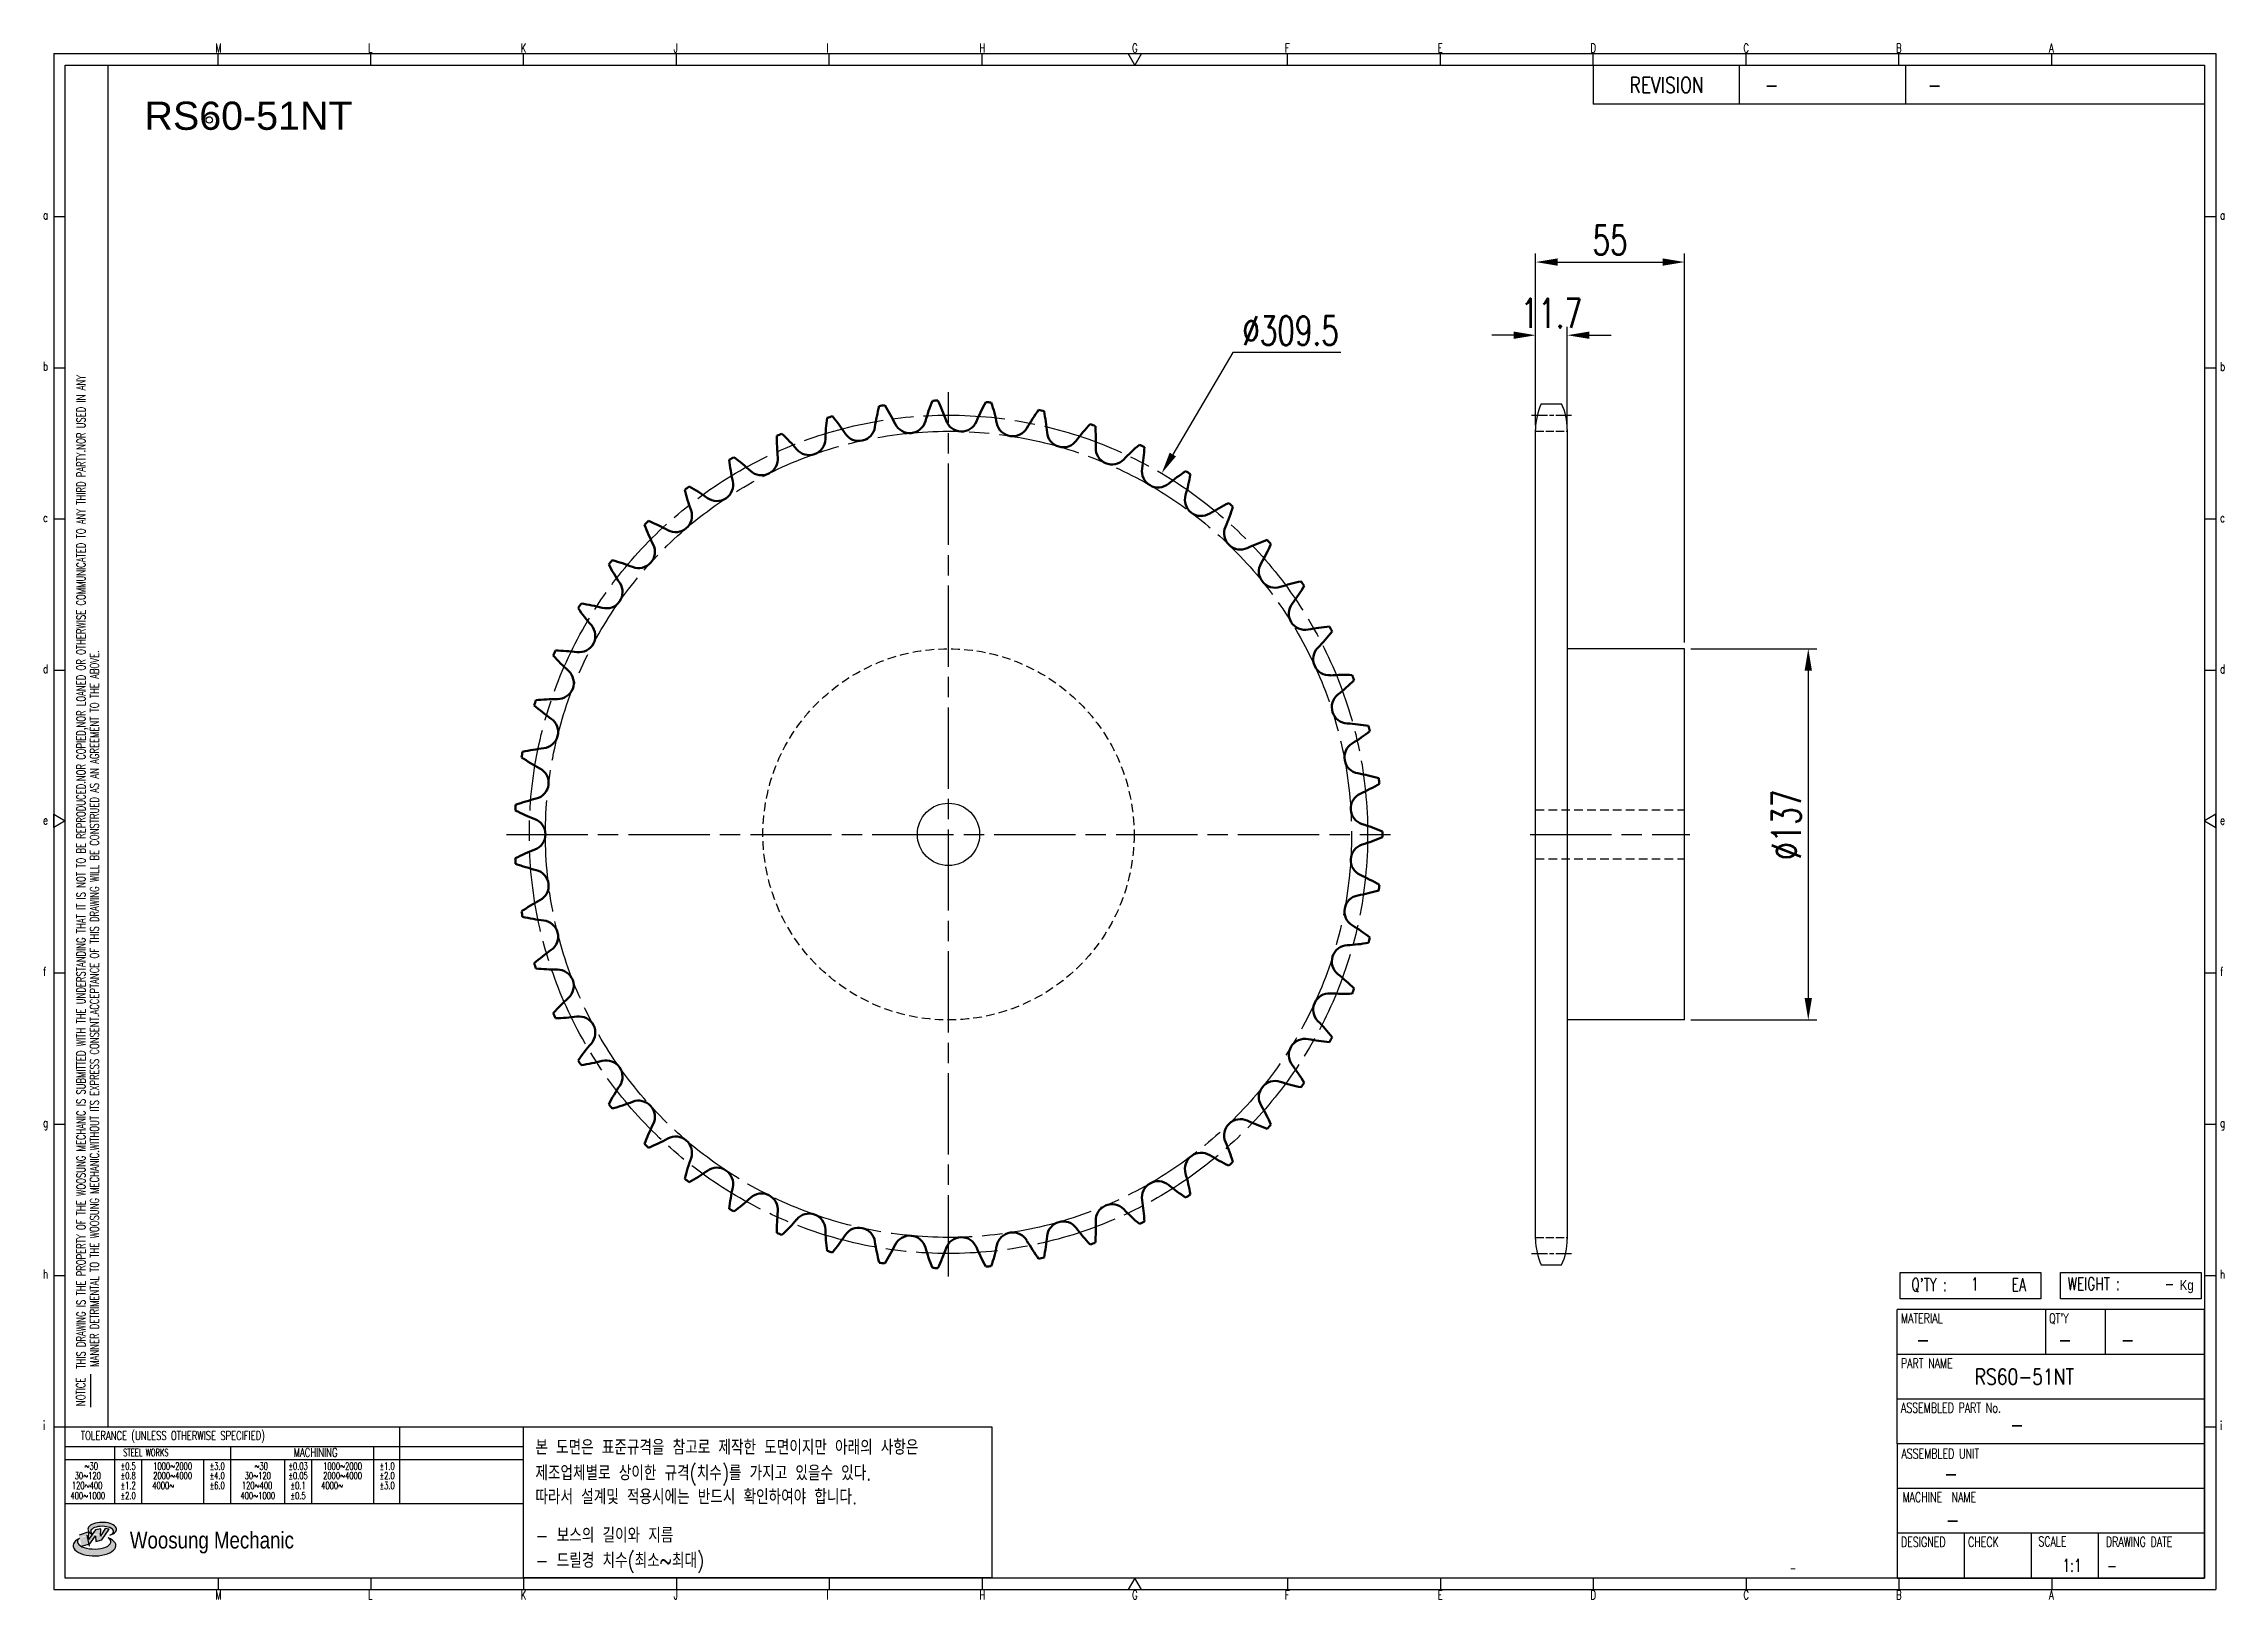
# Model space of a CAD drawing. Header units: millimetres. Extents: x 24103 to 24908, y 28 to 602.
import ezdxf
from ezdxf.enums import TextEntityAlignment as Align

# ---------------------------------------------------------------- set-up
doc = ezdxf.new("R2010")
doc.units = ezdxf.units.MM
for name, pattern in [('AM_ISO02W050', [7.5, 6, -1.5]), ('AM_ISO02W050x2', [3.75, 3, -0.75]), ('AM_ISO08W050', [18, 12, -1.5, 3, -1.5]), ('AM_ISO08W050x2', [9, 6, -0.75, 1.5, -0.75]), ('HIDDEN', [9.525, 6.35, -3.175])]:
    doc.linetypes.add(name, pattern=pattern)
for name, color, linetype, lineweight in [('AM_0N', 7, 'Continuous', 50), ('AM_3N', 6, 'AM_ISO02W050', 25), ('AM_7', 4, 'AM_ISO08W050', 25), ('AM_7N', 4, 'AM_ISO08W050', 25)]:
    doc.layers.add(name, color=color, linetype=linetype, lineweight=lineweight)
for name, color, linetype in [('HL', 2, 'HIDDEN'), ('S-DIM', 7, 'Continuous'), ('TITLE', 7, 'Continuous'), ('도면레이아웃', 7, 'Continuous')]:
    doc.layers.add(name, color=color, linetype=linetype)
doc.styles.add('HAN', font='ROMANS.shx', dxfattribs={"width": 0.7, "bigfont": 'whgtxt.shx'})
doc.styles.add('HKD_ST2', font='romans.shx', dxfattribs={"width": 0.7, "height": 4, "bigfont": '@extfont2.shx'})
doc.styles.add('HSG', font='SIMPLEX.shx', dxfattribs={"width": 0.7, "bigfont": 'HSG.shx'})
doc.styles.add('ROMANS', font='romans.shx', dxfattribs={"width": 0.7, "bigfont": 'whgtxt.shx'})
doc.styles.add('SLDTEXTSTYLE4', font='arial.ttf', dxfattribs={"width": 0.8})
doc.styles.get("Standard").update_dxf_attribs({"font": 'arial.ttf'})
doc.dimstyles.new('APP23', dxfattribs={"dimscale": 4.5, "dimtxt": 2.4, "dimasz": 1.8, "dimexe": 0.7, "dimexo": 0.5, "dimgap": 0.6, "dimtad": 1, "dimtoh": 1, "dimdec": 1, "dimrnd": 0.01, "dimzin": 9, "dimdsep": 46, "dimtxsty": 'HSG', "dimcen": 0, "dimclrd": 1, "dimclre": 1, "dimclrt": 256, "dimazin": 2, "dimtp": 1, "dimtm": 1, "dimtfac": 0.5, "dimtdec": 1, "dimtix": 1, "dimtofl": 0, "dimtmove": 0, "dimatfit": 3, "dimfxl": 0, "dimtvp": 1, "dimtolj": 2, "dimlwd": -1, "dimlwe": -1, "dimarcsym": 0})

# ---------------------------------------------------------------- blocks, each defined once
blk = doc.blocks.new('SUYWSHJH')
at = {"layer": '도면레이아웃'}
h = blk.add_hatch(color=10, dxfattribs=at)
h.paths.add_polyline_path([(1.544, 35.177), (1.554, 34.966), (1.779, 35.034), (2.054, 35.422), (1.908, 35.446), (1.728, 35.167), (1.741, 35.439), (1.547, 35.405), (1.292, 35.041), (1.295, 35.33), (0.943, 35.208), (1.03, 34.8), (1.336, 34.885)])
edge = h.paths.add_edge_path()
edge.add_ellipse((1.795, 35.421), major_axis=(-0.53, 0), ratio=0.487785, start_angle=122.36065, end_angle=403.39574)
edge.add_line((1.411, 35.244), (1.419, 35.261))
edge.add_ellipse((1.798, 35.344), major_axis=(-0.423, 0), ratio=0.444396, start_angle=131.58977, end_angle=386.19408, ccw=False)
edge = h.paths.add_edge_path()
edge.add_ellipse((1.512, 34.815), major_axis=(-0.793, 0), ratio=0.480113, start_angle=314.67633, end_angle=590.85213)
edge.add_ellipse((1.501, 34.958), major_axis=(-0.62, 0), ratio=0.43311, start_angle=331.7024, end_angle=574.42495, ccw=False)
for p, q in [((0, 90.118), (80.15, 90.118)), ((0, 90.118), (0, 33.191)), ((6.089, 89.693), (6.089, 90.118)), ((11.753, 89.693), (11.753, 90.118)), ((17.418, 89.693), (17.418, 90.118)), ((23.082, 89.693), (23.082, 90.118)), ((28.746, 89.693), (28.746, 90.118)), ((34.411, 89.693), (34.411, 90.118)), ((45.739, 89.693), (45.739, 90.118)), ((51.404, 89.693), (51.404, 90.118)), ((57.068, 89.693), (57.068, 90.118)), ((62.732, 89.693), (62.732, 90.118)), ((68.397, 89.693), (68.397, 90.118)), ((74.061, 89.693), (74.061, 90.118)), ((80.15, 90.118), (80.15, 33.191)), ((0, 84.085), (0.425, 84.085)), ((79.725, 84.085), (80.15, 84.085)), ((0, 78.478), (0.425, 78.478)), ((79.725, 78.478), (80.15, 78.478)), ((0, 72.87), (0.425, 72.87)), ((79.725, 72.87), (80.15, 72.87)), ((0, 67.262), (0.425, 67.262)), ((79.725, 67.262), (80.15, 67.262)), ((0, 56.047), (0.425, 56.047)), ((79.725, 56.047), (80.15, 56.047)), ((0, 50.439), (0.425, 50.439)), ((79.725, 50.439), (80.15, 50.439)), ((0, 44.832), (0.425, 44.832)), ((79.725, 44.832), (80.15, 44.832)), ((1.377, 39.947), (1.377, 41.174)), ((0, 39.224), (0.425, 39.224)), ((79.725, 39.224), (80.15, 39.224)), ((0, 33.191), (80.15, 33.191)), ((6.089, 33.616), (6.089, 33.191)), ((11.753, 33.616), (11.753, 33.191)), ((17.418, 33.616), (17.418, 33.191)), ((23.082, 33.616), (23.082, 33.191)), ((28.746, 33.616), (28.746, 33.191)), ((34.411, 33.616), (34.411, 33.191)), ((45.739, 33.616), (45.739, 33.191)), ((51.404, 33.616), (51.404, 33.191)), ((57.068, 33.616), (57.068, 33.191)), ((62.732, 33.616), (62.732, 33.191)), ((68.397, 33.616), (68.397, 33.191)), ((74.061, 33.616), (74.061, 33.191))]:
    blk.add_line(p, q)
at = {"color": 2}
for p, q in [((2.017, 39.224), (2.017, 89.693)), ((0.425, 39.224), (17.418, 39.224)), ((12.816, 39.224), (12.816, 36.382)), ((17.418, 33.616), (17.418, 39.224)), ((0.425, 38.487), (17.418, 38.487)), ((0.425, 38.012), (17.418, 38.012)), ((2.257, 38.487), (2.257, 36.382)), ((3.257, 38.012), (3.257, 36.382)), ((5.557, 38.012), (5.557, 36.382)), ((6.557, 38.5), (6.557, 36.382)), ((8.557, 38.012), (8.557, 36.382)), ((9.557, 38.026), (9.557, 36.382)), ((11.857, 38.487), (11.857, 36.382)), ((0.425, 36.382), (17.418, 36.382))]:
    blk.add_line(p, q, dxfattribs=at)
at = {"color": 6, "ltscale": 0.5}
for p, q in [((57.068, 89.693), (57.068, 88.246)), ((62.47, 89.693), (62.47, 88.246)), ((68.635, 89.693), (68.635, 88.246)), ((79.725, 88.246), (57.068, 88.246)), ((68.336, 38.59), (68.336, 43.563)), ((79.725, 43.563), (68.336, 43.563)), ((73.827, 43.563), (73.827, 41.905)), ((76.037, 43.563), (76.037, 41.905)), ((79.725, 38.59), (79.725, 43.563)), ((79.725, 41.905), (68.336, 41.905)), ((79.725, 40.248), (68.336, 40.248)), ((68.336, 38.59), (68.336, 33.616)), ((79.725, 38.59), (68.336, 38.59)), ((79.725, 33.616), (79.725, 38.59)), ((79.725, 36.932), (68.336, 36.932)), ((79.725, 35.274), (68.336, 35.274)), ((70.822, 33.616), (70.822, 35.274)), ((73.309, 33.616), (73.309, 35.274)), ((75.796, 33.616), (75.796, 35.274)), ((68.336, 33.616), (79.725, 33.616))]:
    blk.add_line(p, q, dxfattribs=at)
for points in [[(40.075, 89.693), (39.83, 90.118), (40.32, 90.118)], [(0.425, 89.693), (79.725, 89.693), (79.725, 33.616), (0.425, 33.616)], [(0.425, 61.679), (0, 61.433), (0, 61.924)], [(79.725, 61.679), (80.15, 61.433), (80.15, 61.924)], [(40.075, 33.616), (39.83, 33.191), (40.32, 33.191)]]:
    blk.add_lwpolyline(points, close=True)
at = {"layer": 'TITLE', "color": 20}
for p, q in [((68.449, 43.961), (68.449, 44.936)), ((68.449, 44.936), (73.654, 44.936)), ((73.654, 44.936), (73.654, 43.961)), ((74.39, 43.961), (74.39, 44.936)), ((74.39, 44.936), (79.595, 44.936)), ((79.595, 44.936), (79.595, 43.961)), ((73.654, 43.961), (68.449, 43.961)), ((79.595, 43.961), (74.39, 43.961))]:
    blk.add_line(p, q, dxfattribs=at)
at = {"layer": '도면레이아웃'}
for p, q in [((1.295, 35.33), (0.943, 35.208)), ((1.03, 34.8), (1.336, 34.885)), ((1.224, 35.208), (1.311, 34.8)), ((1.224, 35.208), (1.224, 35.208)), ((1.547, 35.405), (1.292, 35.041)), ((1.292, 35.041), (1.295, 35.33)), ((1.336, 34.885), (1.544, 35.177)), ((1.419, 35.261), (1.411, 35.244)), ((1.544, 35.177), (1.554, 34.966)), ((1.741, 35.439), (1.547, 35.405)), ((1.554, 34.966), (1.779, 35.034)), ((1.908, 35.446), (1.728, 35.167)), ((1.728, 35.167), (1.741, 35.439)), ((1.779, 35.034), (2.054, 35.422)), ((2.054, 35.422), (1.908, 35.446))]:
    blk.add_line(p, q, dxfattribs=at)
for centre, major_axis, ratio, start_param, end_param in [((1.795, 35.421), (-0.53, 0), 0.487785, 2.135596, 7.040584), ((1.512, 34.815), (-0.793, 0), 0.480113, 5.492138, 10.312315), ((1.501, 34.958), (-0.62, 0), 0.43311, 5.789299, 10.025607), ((1.798, 35.344), (-0.423, 0), 0.444396, 2.296675, 6.740358)]:
    blk.add_ellipse(centre, major_axis=major_axis, ratio=ratio, start_param=start_param, end_param=end_param, dxfattribs=at)
at = {"color": 4, "style": 'HKD_ST2', "width": 0.7}
for s, p in [('M', (5.988, 90.164)), ('L', (11.652, 90.164)), ('K', (17.316, 90.164)), ('J', (22.981, 90.164)), ('I', (28.645, 90.164)), ('H', (34.309, 90.164)), ('G', (39.974, 90.164)), ('F', (45.638, 90.164)), ('E', (51.302, 90.164)), ('D', (56.967, 90.164)), ('C', (62.631, 90.164)), ('B', (68.295, 90.164)), ('A', (73.96, 90.164)), ('a', (-0.395, 83.976)), ('a', (80.305, 83.97)), ('b', (-0.395, 78.368)), ('b', (80.305, 78.362)), ('c', (-0.395, 72.76)), ('c', (80.305, 72.754)), ('d', (-0.395, 67.153)), ('d', (80.305, 67.147)), ('e', (-0.395, 61.545)), ('e', (80.305, 61.539)), ('f', (-0.395, 55.937)), ('f', (80.305, 55.931)), ('g', (-0.395, 50.33)), ('g', (80.305, 50.324)), ('h', (-0.395, 44.722)), ('h', (80.305, 44.716)), ('i', (-0.395, 39.114)), ('i', (80.305, 39.108)), ('M', (5.988, 32.824)), ('L', (11.652, 32.824)), ('K', (17.316, 32.824)), ('J', (22.981, 32.824)), ('I', (28.645, 32.824)), ('H', (34.309, 32.824)), ('G', (39.974, 32.824)), ('F', (45.638, 32.824)), ('E', (51.302, 32.824)), ('D', (56.967, 32.824)), ('C', (62.631, 32.824)), ('B', (68.295, 32.824)), ('A', (73.96, 32.824))]:
    blk.add_text(s, height=0.326, dxfattribs=at).set_placement(p)
for s, height, style, width, p in [('REVISION', 0.5806, 'HAN', 0.8, (58.415, 88.664)), ('-', 0.581, 'HAN', 0.8, (63.426, 88.664)), ('-', 0.581, 'HAN', 0.8, (69.468, 88.664)), ("Q'TY : ", 0.4746, 'HKD_ST2', 0.7, (68.857, 44.253)), ('1', 0.475, 'HKD_ST2', 0.7, (71.071, 44.275)), ('EA', 0.4746, 'HKD_ST2', 0.7, (72.578, 44.253)), ('WEIGHT : ', 0.4746, 'HKD_ST2', 0.7, (74.65, 44.286)), ('-', 0.581, 'HAN', 0.8, (69.029, 42.157)), ('-', 0.581, 'HAN', 0.8, (74.289, 42.157)), ('-', 0.581, 'HAN', 0.8, (76.623, 42.157)), ('-', 0.581, 'HAN', 0.8, (72.515, 39.013)), ('-', 0.581, 'HAN', 0.8, (70.067, 37.189)), ('-', 0.581, 'HAN', 0.8, (70.126, 35.48)), ('1:1', 0.4746, 'HKD_ST2', 0.7, (74.458, 33.848)), ('-', 0.475, 'HKD_ST2', 0.7, (76.112, 33.837))]:
    blk.add_text(s, height=height, dxfattribs=dict(style=style, width=width)).set_placement(p)
at = {"color": 6, "style": 'HKD_ST2', "width": 0.7}
for s, p in [(' THIS DRAWING IS THE PROPERTY OF THE WOOSUNG MECHANIC IS SUBMITTED WITH THE UNDERSTANDING THAT IT IS NOT TO BE REPRODUCED.NOR COPIED,NOR LOANED OR OTHERWISE COMMUNICATED TO ANY THIRD PARTY.NOR USED IN ANY', (1.173, 41.217)), ('MANNER DETRIMENTAL TO THE WOOSUNG MECHANIC.WITHOUT ITS EXPRESS CONSENT.ACCEPTANCE OF THIS DRAWING WILL BE CONSTRUED AS AN AGREEMENT TO THE ABOVE.', (1.672, 41.447))]:
    blk.add_text(s, height=0.326266, rotation=90, dxfattribs=at).set_placement(p)
at = {"style": 'HKD_ST2', "width": 0.7}
blk.add_text('-', height=0.475, dxfattribs=at).set_placement((78.613, 44.286), align=Align.RIGHT)
at = {"color": 4, "style": 'HKD_ST2', "width": 0.7}
for s, height, p in [('MATERIAL', 0.3651, (68.474, 43.425)), ("QT'Y", 0.3651, (73.965, 43.425)), ('PART NAME', 0.3651, (68.474, 41.756)), ('ASSEMBLED PART No.', 0.36511, (68.474, 40.109)), ('ASSEMBLED UNIT', 0.36511, (68.49, 38.408)), ('MACHINE  NAME', 0.36511, (68.532, 36.794)), ('DESIGNED', 0.3651, (68.474, 35.136)), ('CHECK', 0.3651, (70.961, 35.136)), ('SCALE', 0.3651, (73.566, 35.153)), ('DRAWING DATE', 0.36511, (76.071, 35.141))]:
    blk.add_text(s, height=height, dxfattribs=at).set_placement(p, align=Align.TOP_LEFT)
at = {"style": 'HKD_ST2', "width": 0.7}
blk.add_text('NOTICE', height=0.3263, rotation=90, dxfattribs=at).set_placement((1.163, 39.988))
for s, height, style, width, p in [('TOLERANCE (UNLESS OTHERWISE SPECIFIED)', 0.32627, 'HKD_ST2', 0.7, (4.417, 38.896)), ('-', 0.326, 'ROMANS', 0.65, (64.469, 33.975))]:
    blk.add_text(s, height=height, dxfattribs=dict(style=style, width=width)).set_placement(p, align=Align.MIDDLE_CENTER)
at = {"color": 4, "style": 'HKD_ST2', "width": 0.7}
for s, height, p in [('STEEL WORKS', 0.26101, (3.416, 38.268)), ('MACHINING', 0.3263, (9.707, 38.27)), ('%%P0.5', 0.261, (2.757, 37.762)), ('%%P0.8', 0.261, (2.757, 37.411)), ('%%P3.0', 0.261, (6.057, 37.762)), ('%%P4.0', 0.261, (6.057, 37.411)), ('%%P0.03', 0.261, (9.057, 37.762)), ('%%P0.05', 0.261, (9.057, 37.411)), ('%%P1.0', 0.261, (12.357, 37.762)), ('%%P2.0', 0.261, (12.357, 37.411)), ('%%P1.2', 0.261, (2.757, 37.045)), ('%%P2.0', 0.261, (2.757, 36.67)), ('%%P6.0', 0.261, (6.057, 37.045)), ('%%P0.1', 0.261, (9.057, 37.045)), ('%%P0.5', 0.261, (9.057, 36.67)), ('%%P3.0', 0.261, (12.357, 37.045))]:
    blk.add_text(s, height=height, dxfattribs=at).set_placement(p, align=Align.MIDDLE)
for s, height, p in [('30%%126120', 0.261, (1.263, 37.411)), ('%%12630', 0.261, (1.389, 37.762)), ('2000%%1264000', 0.26101, (4.407, 37.411)), ('1000%%1262000', 0.26101, (4.407, 37.762)), ('30%%126120', 0.261, (7.563, 37.411)), ('%%12630', 0.261, (7.689, 37.762)), ('2000%%1264000', 0.26101, (10.707, 37.411)), ('1000%%1262000', 0.26101, (10.707, 37.762)), ('400%%1261000', 0.26101, (1.263, 36.67)), ('120%%126400', 0.26101, (1.237, 37.045)), ('4000%%126', 0.261, (4.061, 37.045)), ('400%%1261000', 0.26101, (7.563, 36.67)), ('120%%126400', 0.26101, (7.537, 37.045)), ('4000%%126', 0.261, (10.321, 37.045))]:
    blk.add_text(s, height=height, dxfattribs=at).set_placement(p, align=Align.MIDDLE_CENTER)
at = {"color": 1, "style": 'SLDTEXTSTYLE4', "width": 0.8}
blk.add_text('Woosung Mechanic', height=0.61957, dxfattribs=at).set_placement((2.822, 34.711))
at = {"layer": 'TITLE', "width": 0.8}
blk.add_text('Kg', height=0.3789, dxfattribs=at).set_placement((78.807, 44.286))
blk = doc.blocks.new('*D2')
at = {"layer": 'Defpoints', "color": 0, "transparency": 16777216}
for p in [(24515.65, 443.6), (24358.29, 177.14)]:
    blk.add_point(p, dxfattribs=at)
at = {"layer": 'S-DIM', "color": 1, "transparency": 16777216}
for p, q in [((24541.98, 488.17), (24519.77, 450.57)), ((24581.76, 488.17), (24541.98, 488.17))]:
    blk.add_line(p, q, dxfattribs=at)
blk.add_solid([(24518.61, 451.26), (24520.93, 449.88), (24515.65, 443.6)], dxfattribs=at)
at = {"layer": 'S-DIM', "transparency": 16777216, "insert": (24563.22, 496.27), "char_height": 10.8, "attachment_point": 5, "style": 'HSG'}
blk.add_mtext('\\A2;∅309.5', dxfattribs=at)
blk = doc.blocks.new('*D3')
at = {"layer": 'Defpoints', "color": 0, "transparency": 16777216}
for p in [(24665.37, 494.6), (24653.67, 459.14), (24665.37, 459.14)]:
    blk.add_point(p, dxfattribs=at)
at = {"layer": 'S-DIM', "color": 1, "transparency": 16777216}
for p, q in [((24645.57, 494.6), (24637.47, 494.6)), ((24653.67, 461.39), (24653.67, 497.75)), ((24665.37, 461.39), (24665.37, 497.75)), ((24673.47, 494.6), (24681.57, 494.6))]:
    blk.add_line(p, q, dxfattribs=at)
for points in [[(24645.57, 495.95), (24645.57, 493.25), (24653.67, 494.6)], [(24673.47, 495.95), (24673.47, 493.25), (24665.37, 494.6)]]:
    blk.add_solid(points, dxfattribs=at)
at = {"layer": 'S-DIM', "transparency": 16777216, "insert": (24659.52, 502.7), "char_height": 10.8, "attachment_point": 5, "style": 'HSG'}
blk.add_mtext('\\A2;11.7', dxfattribs=at)
blk = doc.blocks.new('*D4')
at = {"layer": 'Defpoints', "color": 0, "transparency": 16777216}
for p in [(24708.67, 521.6), (24653.67, 459.14), (24708.67, 378.87)]:
    blk.add_point(p, dxfattribs=at)
at = {"layer": 'S-DIM', "color": 1, "transparency": 16777216}
for p, q in [((24653.67, 461.39), (24653.67, 524.75)), ((24708.67, 381.12), (24708.67, 524.75)), ((24661.77, 521.6), (24700.57, 521.6))]:
    blk.add_line(p, q, dxfattribs=at)
for points in [[(24661.77, 522.95), (24661.77, 520.25), (24653.67, 521.6)], [(24700.57, 522.95), (24700.57, 520.25), (24708.67, 521.6)]]:
    blk.add_solid(points, dxfattribs=at)
at = {"layer": 'S-DIM', "transparency": 16777216, "insert": (24681.17, 529.7), "char_height": 10.8, "attachment_point": 5, "style": 'HSG'}
blk.add_mtext('\\A2;55', dxfattribs=at)
blk = doc.blocks.new('*D5')
at = {"layer": 'Defpoints', "color": 0, "transparency": 16777216}
for p in [(24708.67, 378.87), (24708.67, 241.87), (24754.33, 241.87)]:
    blk.add_point(p, dxfattribs=at)
at = {"layer": 'S-DIM', "color": 1, "transparency": 16777216}
for p, q in [((24710.92, 378.87), (24757.48, 378.87)), ((24754.33, 370.77), (24754.33, 249.97)), ((24710.92, 241.87), (24757.48, 241.87))]:
    blk.add_line(p, q, dxfattribs=at)
for points in [[(24752.98, 370.77), (24755.68, 370.77), (24754.33, 378.87)], [(24752.98, 249.97), (24755.68, 249.97), (24754.33, 241.87)]]:
    blk.add_solid(points, dxfattribs=at)
at = {"layer": 'S-DIM', "transparency": 16777216, "insert": (24746.23, 313.91), "char_height": 10.8, "attachment_point": 5, "rotation": 90, "style": 'HSG'}
blk.add_mtext('\\A2;%%c137', dxfattribs=at)

msp = doc.modelspace()

# ---------------------------------------------------------------- linework, layer by layer
for p, q in [((24655.75, 469.3), (24663.29, 469.3)), ((24653.67, 160.94), (24653.67, 459.8)), ((24665.37, 459.8), (24665.37, 160.94)), ((24708.67, 378.87), (24665.37, 378.87)), ((24708.67, 241.87), (24708.67, 378.87)), ((24708.67, 241.87), (24665.37, 241.87)), ((24655.75, 151.44), (24663.29, 151.44))]:
    msp.add_line(p, q)
at = {"color": 4}
msp.add_lwpolyline([(24280.14, 91.73), (24453.01, 91.73), (24453.01, 35.89), (24280.14, 35.89)], close=True, dxfattribs=at)
for centre, radius in [((24164.11, 574.04), 1.2), ((24436.97, 310.37), 11.5)]:
    msp.add_circle(centre, radius)
for centre, start, end in [((24676.37, 459.8), 155.25994, 180), ((24642.67, 459.8), 0, 24.74006), ((24676.37, 160.94), 180, 204.74006), ((24642.67, 160.94), 335.25994, 0)]:
    msp.add_arc(centre, 22.7, start, end)
at = {"layer": 'AM_0N'}
for centre, radius, start, end in [((24484.72, 449.44), 75.75, 165.46027, 171.47059), ((24436.97, 310.37), 160.15, 98.45686, 99.1902), ((24349.31, 428.43), 75.75, 26.17647, 32.18679), ((24501.44, 442.52), 75.75, 158.40145, 164.41176), ((24436.97, 310.37), 160.15, 91.39804, 92.13137), ((24364.49, 438.3), 75.75, 19.11765, 25.12796), ((24517.2, 433.6), 75.75, 151.34263, 157.35294), ((24436.97, 310.37), 160.15, 84.33922, 85.07255), ((24380.76, 446.24), 75.75, 12.05882, 18.06914), ((24531.73, 422.81), 75.75, 144.2838, 150.29412), ((24436.97, 310.37), 160.15, 77.28039, 78.01373), ((24467.26, 454.26), 75.75, 172.5191, 178.52941), ((24436.97, 310.37), 160.15, 105.51569, 106.24902), ((24335.47, 416.76), 75.75, 33.23529, 39.24561), ((24403.86, 461.57), 6.01, 213.23529, 351.47059), ((24422.69, 464.49), 6.01, 206.17647, 344.41176), ((24441.74, 465.08), 6.01, 199.11765, 337.35294), ((24460.71, 463.32), 6.01, 192.05882, 330.29412), ((24397.88, 452.12), 75.75, 5, 11.01032), ((24544.83, 410.31), 75.75, 137.22498, 143.23529), ((24436.97, 310.37), 160.15, 70.22157, 70.9549), ((24415.6, 455.85), 75.75, 357.94118, 3.95149), ((24449.35, 456.89), 75.75, 179.57792, 185.58824), ((24436.97, 310.37), 160.15, 112.57451, 113.30784), ((24323.17, 403.48), 75.75, 40.29412, 46.30443), ((24385.53, 456.36), 6.01, 220.29412, 358.52941), ((24479.33, 459.25), 6.01, 185, 323.23529), ((24497.3, 452.91), 6.01, 177.94118, 316.17647), ((24556.29, 396.3), 75.75, 130.16615, 136.17647), ((24436.97, 310.37), 160.15, 63.16274, 63.89608), ((24433.63, 457.37), 75.75, 350.88235, 356.89267), ((24436.97, 310.37), 160.15, 119.63333, 120.36667), ((24431.25, 457.3), 75.75, 186.63674, 192.64706), ((24312.59, 388.79), 75.75, 47.35294, 53.36326), ((24367.98, 448.93), 6.01, 227.35294, 5.58824), ((24514.36, 444.42), 6.01, 170.88235, 309.11765), ((24565.95, 380.98), 75.75, 123.10733, 129.11765), ((24451.73, 456.67), 75.75, 343.82353, 349.83385), ((24436.97, 310.37), 160.15, 56.10392, 56.83726), ((24436.97, 310.37), 160.15, 126.69216, 127.42549), ((24413.24, 455.48), 75.75, 193.69557, 199.70588), ((24303.89, 372.91), 75.75, 54.41176, 60.42208), ((24351.47, 439.4), 6.01, 234.41176, 12.64706), ((24530.25, 433.89), 6.01, 163.82353, 302.05882), ((24336.27, 427.91), 6.01, 241.47059, 19.70588), ((24573.65, 364.6), 75.75, 116.04851, 122.05882), ((24469.59, 453.75), 75.75, 336.76471, 342.77502), ((24436.97, 310.37), 160.15, 49.0451, 49.77843), ((24436.97, 310.37), 160.15, 133.75098, 134.48431), ((24395.59, 451.47), 75.75, 200.75439, 206.76471), ((24297.22, 356.08), 75.75, 61.47059, 67.4809), ((24544.72, 421.49), 6.01, 156.76471, 295), ((24579.28, 347.39), 75.75, 108.98968, 115), ((24436.97, 310.37), 160.15, 41.98627, 42.71961), ((24436.97, 310.37), 160.15, 140.8098, 141.54314), ((24292.66, 338.56), 75.75, 68.52941, 74.53973), ((24322.58, 414.65), 6.01, 248.52941, 26.76471), ((24486.96, 448.65), 75.75, 329.70588, 335.7162), ((24310.64, 399.8), 6.01, 255.58824, 33.82353), ((24378.56, 445.31), 75.75, 207.81321, 213.82353), ((24557.56, 407.41), 6.01, 149.70588, 287.94118), ((24582.75, 329.62), 75.75, 101.93086, 107.94118), ((24436.97, 310.37), 160.15, 34.92745, 35.66078), ((24436.97, 310.37), 160.15, 147.86863, 148.60196), ((24290.29, 320.61), 75.75, 75.58824, 81.59855), ((24568.57, 391.85), 6.01, 142.64706, 280.88235), ((24503.58, 441.46), 75.75, 322.64706, 328.65737), ((24300.6, 383.6), 6.01, 262.64706, 40.88235), ((24362.42, 437.11), 75.75, 214.87204, 220.88235), ((24584.01, 311.56), 75.75, 94.87204, 100.88235), ((24436.97, 310.37), 160.15, 27.86863, 28.60196), ((24577.59, 375.06), 6.01, 135.58824, 273.82353), ((24519.18, 432.28), 75.75, 315.58824, 321.59855), ((24436.97, 310.37), 160.15, 154.92745, 155.66078), ((24347.41, 426.99), 75.75, 221.93086, 227.94118), ((24290.14, 302.51), 75.75, 82.64706, 88.65737), ((24292.64, 366.28), 6.01, 269.70588, 47.94118), ((24583.04, 293.48), 75.75, 87.81321, 93.82353), ((24533.54, 421.25), 75.75, 308.52941, 314.53973), ((24436.97, 310.37), 160.15, 20.8098, 21.54314), ((24436.97, 310.37), 160.15, 161.98627, 162.71961), ((24333.76, 415.1), 75.75, 228.98968, 235), ((24292.22, 284.52), 75.75, 89.70588, 95.7162), ((24584.47, 357.29), 6.01, 128.52941, 266.76471), ((24286.86, 348.12), 6.01, 276.76471, 55), ((24579.86, 275.66), 75.75, 80.75439, 86.76471), ((24546.44, 408.55), 75.75, 301.47059, 307.4809), ((24436.97, 310.37), 160.15, 13.75098, 14.48431), ((24436.97, 310.37), 160.15, 169.0451, 169.77843), ((24321.67, 401.62), 75.75, 236.04851, 242.05882), ((24296.49, 266.93), 75.75, 96.76471, 102.77502), ((24589.12, 338.81), 6.01, 121.47059, 259.70588), ((24283.36, 329.39), 6.01, 283.82353, 62.05882), ((24574.51, 258.37), 75.75, 73.69557, 79.70588), ((24436.97, 310.37), 160.15, 6.69216, 7.42549), ((24302.9, 250), 75.75, 103.82353, 109.83385), ((24591.46, 319.9), 6.01, 114.41176, 252.64706), ((24557.67, 394.35), 75.75, 294.41176, 300.42208), ((24436.97, 310.37), 160.15, 176.10392, 176.83726), ((24311.33, 386.76), 75.75, 243.10733, 249.11765), ((24282.19, 310.37), 6.01, 290.88235, 69.11765), ((24567.08, 241.86), 75.75, 66.63674, 72.64706), ((24591.46, 300.84), 6.01, 107.35294, 245.58824), ((24567.08, 378.88), 75.75, 287.35294, 293.36326), ((24436.97, 310.37), 160.15, 359.63333, 0.36667), ((24311.33, 233.98), 75.75, 110.88235, 116.89267), ((24436.97, 310.37), 160.15, 183.16274, 183.89608), ((24302.9, 370.74), 75.75, 250.16615, 256.17647), ((24283.36, 291.35), 6.01, 297.94118, 76.17647), ((24557.67, 226.39), 75.75, 59.57792, 65.58824), ((24436.97, 310.37), 160.15, 352.57451, 353.30784), ((24321.67, 219.12), 75.75, 117.94118, 123.95149), ((24436.97, 310.37), 160.15, 190.22157, 190.9549), ((24589.12, 281.93), 6.01, 100.29412, 238.52941), ((24574.51, 362.37), 75.75, 280.29412, 286.30443), ((24296.49, 353.81), 75.75, 257.22498, 263.23529), ((24286.86, 272.62), 6.01, 305, 83.23529), ((24546.44, 212.19), 75.75, 52.5191, 58.52941), ((24333.76, 205.64), 75.75, 125, 131.01032), ((24584.47, 263.45), 6.01, 93.23529, 231.47059), ((24579.86, 345.08), 75.75, 273.23529, 279.24561), ((24436.97, 310.37), 160.15, 345.51569, 346.24902), ((24436.97, 310.37), 160.15, 197.28039, 198.01373), ((24292.22, 336.22), 75.75, 264.2838, 270.29412), ((24292.64, 254.46), 6.01, 312.05882, 90.29412), ((24533.54, 199.48), 75.75, 45.46027, 51.47059), ((24347.41, 193.75), 75.75, 132.05882, 138.06914), ((24577.59, 245.68), 6.01, 86.17647, 224.41176), ((24583.04, 327.26), 75.75, 266.17647, 272.18679), ((24436.97, 310.37), 160.15, 338.45686, 339.1902), ((24436.97, 310.37), 160.15, 204.33922, 205.07255), ((24290.14, 318.23), 75.75, 271.34263, 277.35294), ((24300.6, 237.14), 6.01, 319.11765, 97.35294), ((24568.57, 228.89), 6.01, 79.11765, 217.35294), ((24584.01, 309.18), 75.75, 259.11765, 265.12796), ((24519.18, 188.46), 75.75, 38.40145, 44.41176), ((24436.97, 310.37), 160.15, 331.39804, 332.13137), ((24362.42, 183.63), 75.75, 139.11765, 145.12796), ((24436.97, 310.37), 160.15, 211.39804, 212.13137), ((24290.29, 300.13), 75.75, 278.40145, 284.41176), ((24310.64, 220.94), 6.01, 326.17647, 104.41176), ((24378.56, 175.43), 75.75, 146.17647, 152.18679), ((24557.56, 213.33), 6.01, 72.05882, 210.29412), ((24582.75, 291.12), 75.75, 252.05882, 258.06914), ((24503.58, 179.28), 75.75, 31.34263, 37.35294), ((24436.97, 310.37), 160.15, 324.33922, 325.07255), ((24436.97, 310.37), 160.15, 218.45686, 219.1902), ((24292.66, 282.18), 75.75, 285.46027, 291.47059), ((24322.58, 206.09), 6.01, 333.23529, 111.47059), ((24486.96, 172.09), 75.75, 24.2838, 30.29412), ((24395.59, 169.27), 75.75, 153.23529, 159.24561), ((24544.72, 199.25), 6.01, 65, 203.23529), ((24579.28, 273.35), 75.75, 245, 251.01032), ((24436.97, 310.37), 160.15, 317.28039, 318.01373), ((24436.97, 310.37), 160.15, 225.51569, 226.24902), ((24297.22, 264.66), 75.75, 292.5191, 298.52941), ((24336.27, 192.83), 6.01, 340.29412, 118.52941), ((24469.59, 166.99), 75.75, 17.22498, 23.23529), ((24413.24, 165.26), 75.75, 160.29412, 166.30443), ((24303.89, 247.83), 75.75, 299.57792, 305.58824), ((24351.47, 181.34), 6.01, 347.35294, 125.58824), ((24530.25, 186.85), 6.01, 57.94118, 196.17647), ((24451.73, 164.07), 75.75, 10.16615, 16.17647), ((24573.65, 256.14), 75.75, 237.94118, 243.95149), ((24436.97, 310.37), 160.15, 310.22157, 310.9549), ((24436.97, 310.37), 160.15, 232.57451, 233.30784), ((24431.25, 163.44), 75.75, 167.35294, 173.36326), ((24367.98, 171.81), 6.01, 354.41176, 132.64706), ((24514.36, 176.32), 6.01, 50.88235, 189.11765), ((24565.95, 239.76), 75.75, 230.88235, 236.89267), ((24436.97, 310.37), 160.15, 303.16274, 303.89608), ((24436.97, 310.37), 160.15, 239.63333, 240.36667), ((24312.59, 231.95), 75.75, 306.63674, 312.64706), ((24449.35, 163.85), 75.75, 174.41176, 180.42208), ((24385.53, 164.38), 6.01, 1.47059, 139.70588), ((24497.3, 167.83), 6.01, 43.82353, 182.05882), ((24556.29, 224.44), 75.75, 223.82353, 229.83385), ((24433.63, 163.37), 75.75, 3.10733, 9.11765), ((24436.97, 310.37), 160.15, 246.69216, 247.42549), ((24323.17, 217.26), 75.75, 313.69557, 319.70588), ((24467.26, 166.48), 75.75, 181.47059, 187.4809), ((24335.47, 203.98), 75.75, 320.75439, 326.76471), ((24403.86, 159.17), 6.01, 8.52941, 146.76471), ((24422.69, 156.25), 6.01, 15.58824, 153.82353), ((24441.74, 155.66), 6.01, 22.64706, 160.88235), ((24460.71, 157.42), 6.01, 29.70588, 167.94118), ((24397.88, 168.62), 75.75, 348.98968, 355), ((24479.33, 161.49), 6.01, 36.76471, 175), ((24544.83, 210.43), 75.75, 216.76471, 222.77502), ((24415.6, 164.89), 75.75, 356.04851, 2.05882), ((24436.97, 310.37), 160.15, 296.10392, 296.83726), ((24436.97, 310.37), 160.15, 253.75098, 254.48431), ((24484.72, 171.3), 75.75, 188.52941, 194.53973), ((24349.31, 192.31), 75.75, 327.81321, 333.82353), ((24501.44, 178.22), 75.75, 195.58824, 201.59855), ((24364.49, 182.44), 75.75, 334.87204, 340.88235), ((24517.2, 187.14), 75.75, 202.64706, 208.65737), ((24380.76, 174.5), 75.75, 341.93086, 347.94118), ((24531.73, 197.93), 75.75, 209.70588, 215.7162), ((24436.97, 310.37), 160.15, 281.98627, 282.71961), ((24436.97, 310.37), 160.15, 289.0451, 289.77843), ((24436.97, 310.37), 160.15, 260.8098, 261.54314), ((24436.97, 310.37), 160.15, 267.86863, 268.60196), ((24436.97, 310.37), 160.15, 274.92745, 275.66078)]:
    msp.add_arc(centre, radius, start, end, dxfattribs=at)
at = {"layer": 'AM_3N', "linetype": 'AM_ISO02W050x2'}
for p, q in [((24653.67, 459.14), (24665.37, 459.14)), ((24653.67, 161.6), (24665.37, 161.6))]:
    msp.add_line(p, q, dxfattribs=at)
at = {"layer": 'AM_7', "linetype": 'AM_ISO08W050x2', "ltscale": 5}
for p, q in [((24436.97, 147.22), (24436.97, 473.52)), ((24273.83, 310.37), (24600.12, 310.37)), ((24651.67, 310.37), (24710.67, 310.37))]:
    msp.add_line(p, q, dxfattribs=at)
for radius in [154.72, 148.77]:
    msp.add_circle((24436.97, 310.37), radius, dxfattribs=at)
at = {"layer": 'AM_7N', "linetype": 'AM_ISO08W050x2'}
for p, q in [((24652.11, 465.09), (24666.93, 465.09)), ((24652.11, 155.64), (24666.93, 155.64))]:
    msp.add_line(p, q, dxfattribs=at)
at = {"layer": 'HL', "ltscale": 0.5}
for p, q in [((24653.67, 319.37), (24708.67, 319.37)), ((24653.67, 301.37), (24708.67, 301.37))]:
    msp.add_line(p, q, dxfattribs=at)
msp.add_circle((24436.97, 310.37), 68.5, dxfattribs=at)

# ---------------------------------------------------------------- block references
at = {"xscale": 9.95785099512548, "yscale": 9.95785099512548, "zscale": 9.95785099512548}
msp.add_blockref('SUYWSHJH', (24106.7, -298.86), dxfattribs=at)

# ---------------------------------------------------------------- texts
at = {"color": 2}
msp.add_text('RS60-51NT', height=10.405, dxfattribs=at).set_placement((24140.22, 570.41))
at = {"style": 'HAN', "width": 0.8}
msp.add_text('RS60-51NT', height=5.782, dxfattribs=at).set_placement((24815.77, 107.28))
at = {"color": 4, "style": 'HAN', "width": 0.8}
for s, p in [('본 도면은 표준규격을 참고로 제작한 도면이지만 아래의 사항은', (24284.48, 81.39)), ('제조업체별로 상이한 규격(치수)를 가지고 있을수 있다.', (24284.48, 71.91)), ('따라서 설계및 적용시에는 반드시 확인하여야 합니다.', (24284.48, 63.1)), ('- 보스의 길이와 지름', (24284.48, 48.92)), ('- 드릴경 치수(최소~최대)', (24284.48, 39.6))]:
    msp.add_text(s, height=5.4705, dxfattribs=at).set_placement(p)

# ---------------------------------------------------------------- dimensions: what is measured, and where the dimension line sits
at = {"layer": 'S-DIM'}
dim = msp.add_linear_dim(base=(24708.67, 521.6), p1=(24653.67, 459.14), p2=(24708.67, 378.87), dimstyle='APP23', dxfattribs=at)
dim.commit()
dim.dimension.update_dxf_attribs({"geometry": '*D4', "text_midpoint": (24681.17, 529.7)})
dim = msp.add_linear_dim(base=(24665.37, 494.6), p1=(24653.67, 459.14), p2=(24665.37, 459.14), dimstyle='APP23', dxfattribs=at)
dim.commit()
dim.dimension.update_dxf_attribs({"geometry": '*D3', "text_midpoint": (24659.52, 494.6), "dimtype": 128})
dim = msp.add_diameter_dim_2p(p1=(24358.2916, 177.1436), p2=(24515.6521, 443.5958), dimstyle='APP23', dxfattribs=at)
dim.commit()
dim.dimension.update_dxf_attribs({"geometry": '*D2', "text_midpoint": (24563.2159, 488.1689), "dimtype": 131})
dim = msp.add_linear_dim(base=(24754.33, 241.87), p1=(24708.67, 378.87), p2=(24708.67, 241.87), angle=90, text='%%c<>', dimstyle='APP23', dxfattribs=at)
dim.commit()
dim.dimension.update_dxf_attribs({"geometry": '*D5', "text_midpoint": (24754.33, 313.91), "dimtype": 128})

doc.saveas('drawing.dxf')
